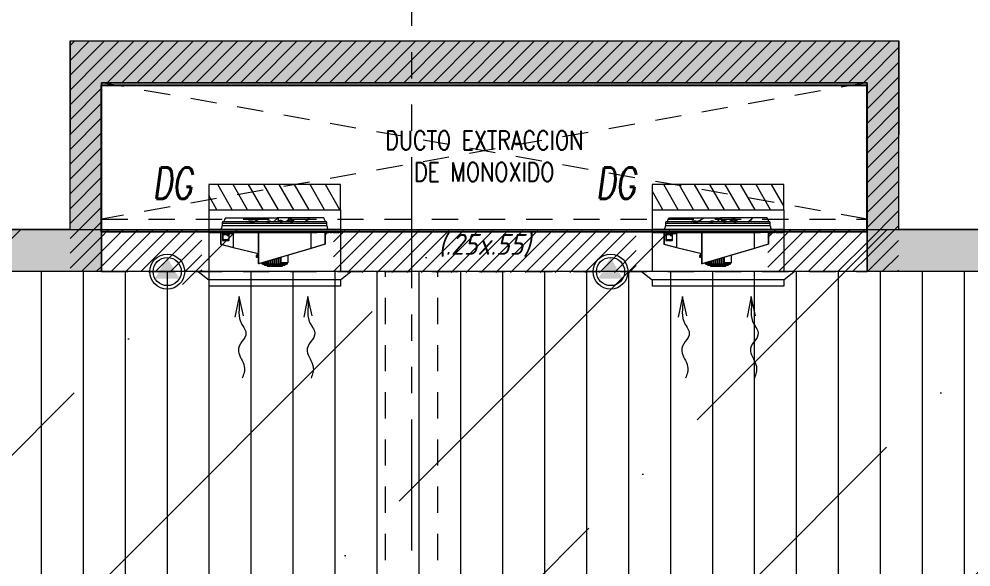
# Model space of a CAD drawing. Header units: millimetres. Extents: x 2085 to 2829, y 1347 to 1643.
# Drawn here: x 2188.924 to 2193.462, y 1537.68 to 1540.291 of the extents above; entities that cross this region are included whole.
import ezdxf

# ---------------------------------------------------------------- set-up
doc = ezdxf.new("R2010")
doc.units = ezdxf.units.MM
for name, pattern in [('HIDDEN', [0.375, 0.25, -0.125]), ('HIDDEN2', [0.1875, 0.125, -0.0625]), ('PHANTOM', [2.5, 1.25, -0.25, 0.25, -0.25, 0.25, -0.25]), ('PHANTOM2', [1.25, 0.625, -0.125, 0.125, -0.125, 0.125, -0.125])]:
    doc.linetypes.add(name, pattern=pattern)
doc.layers.get('0').update_dxf_attribs({"color": 251, "lineweight": 9})
for name, color, linetype, lineweight in [('000 SOS 911 TUBERIA ACI', 3, 'Continuous', 25), ('A-EJES', 251, 'PHANTOM', 9), ('A-ESTRUCTURA-HATCH', 251, 'Continuous', 13), ('A-ESTRUCTURA-PLACAS', 251, 'Continuous', 13), ('A-ESTRUCTURA-VIGAS', 251, 'HIDDEN2', 13), ('A-HATCH', 251, 'Continuous', 9), ('A-LINEAS', 251, 'Continuous', 9), ('A-MUROS', 251, 'Continuous', 9), ('A-PROYECCIONES', 251, 'HIDDEN2', 9), ('A-TEXTO-INDICACIONES', 251, 'Continuous', 13), ('A_30_Extractores', 251, 'Continuous', 13), ('L-03_EQUIP-ACCES', 251, 'Continuous', 13), ('L3 Equipos y Ductos', 251, 'Continuous', 13), ('L4 Linea mediana', 251, 'Continuous', 13), ('L6 Linea fina', 251, 'Continuous', 13), ('MURO CF 120', 251, 'Continuous', 13)]:
    doc.layers.add(name, color=color, linetype=linetype, lineweight=lineweight)
doc.layers.add('A_50_Vigas Chata', color=251, linetype='HIDDEN', lineweight=13, plot=False)
doc.styles.add('APPIA -TEXTOS-GENERALES', font='isocp.shx', dxfattribs={"oblique": 15})
doc.styles.add('JNV ING', font='romans.shx', dxfattribs={"width": 0.7, "oblique": 8, "height": 0.15})
doc.styles.add('ROMANS', font='romans.shx', dxfattribs={"width": 0.8})
pattern_1 = [(45, (2210.249024, 1534.23568), (-0.03535534, 0.03535534), [])]

# ---------------------------------------------------------------- blocks, each defined once
blk = doc.blocks.new('EST P1')
at = {"layer": 'A-ESTRUCTURA-HATCH'}
h = blk.add_hatch(color=256, dxfattribs=at)
h.dxf.hatch_style = 1
h.paths.add_polyline_path([(28.776, 5.9498), (28.776, 5.05), (23.07, 5.05), (23.07, 4.85), (28.926, 4.85), (28.9261, 5.75), (32.576, 5.75), (32.5761, 4.85), (35.53, 4.85), (35.53, 5.05), (32.726, 5.05), (32.7262, 5.9498)])
h.paths.add_polyline_path([(43.04, 4.85), (43.04, 5.05), (35.58, 5.05), (35.58, 4.85)])
h.paths.add_polyline_path([(43.09, 5.05), (43.09, 4.85), (47.915, 4.85), (47.915, 5.05)])
h.paths.add_polyline_path([(51.865, 5.05), (51.865, 4.85), (53.3757, 4.85), (53.3757, 5.05)])
h.paths.add_polyline_path([(72.8007, -0.15), (73.0007, -0.15, 1), (53.6007, -0.15), (53.8007, -0.15, -1)])
h.paths.add_polyline_path([(70.3507, 0), (70.3507, -0.1499), (72.7495, -0.15), (72.7495, 0)], flags=17)
h.paths.add_polyline_path([(69.4507, -0.1499), (69.4507, 0), (66.8475, 0.0001, -0.010569), (66.8507, -0.1499)], flags=17)
h.paths.add_polyline_path([(65.2721, 2.4964), (65.2722, -0.15), (65.4222, -0.15), (65.4221, 2.3777, -0.221666), (66.6007, -0.1499), (66.8007, -0.1499, 0.99999), (59.8007, -0.15), (60.0007, -0.15, -0.61691)], flags=0)
h.paths.add_polyline_path([(71.88, -11.4001), (71.88, -11.1501), (57.51, -11.1501), (57.51, -11.4)])
h.paths.add_polyline_path([(57.46, -11.4), (57.46, -11.1501), (43.09, -11.1501), (43.09, -11.4)])
h.paths.add_polyline_path([(43.04, -11.4), (43.04, -11.1501), (35.58, -11.1501), (35.58, -11.4)])
h.paths.add_polyline_path([(23.07, -11.15), (23.07, -11.4001), (35.53, -11.4001), (35.53, -11.15)])
h.paths.add_polyline_path([(23.02, -11.4001), (23.02, -11.15), (12.25, -11.15), (12.25, -11.4001)])
h.paths.add_polyline_path([(12.2, -11.4001), (12.2, -11.15), (3.65, -11.15), (3.65, -11.4001)])
h.paths.add_polyline_path([(3.6, -11.4001), (3.6, -11.15), (-3.56, -11.15), (-3.56, -11.4001)])
h.paths.add_polyline_path([(-17.98, -11.15), (-17.98, -11.4001), (-3.61, -11.4001), (-3.61, -11.1501)])
h.paths.add_polyline_path([(-18.03, -11.4001), (-18.03, -11.15), (-32.4, -11.15), (-32.4, -11.4001)])
h.paths.add_polyline_path([(-32.45, -11.4001), (-32.45, -11.15), (-46.94, -11.15), (-46.94, -11.4001)])
h.paths.add_polyline_path([(-47.24, -11.4001), (-46.99, -11.4001), (-46.99, -6.15), (-47.24, -6.15)])
h.paths.add_polyline_path([(-46.99, -0.2), (-47.24, -0.2), (-47.24, -6.1), (-46.99, -6.1)])
h.paths.add_polyline_path([(-47.24, 0.15), (-47.24, -0.15), (-44.785, -0.15), (-44.785, 5.05), (-45.035, 5.05), (-45.035, 0.15)])
h.paths.add_polyline_path([(-44.735, 5.05), (-44.735, 4.85), (-32.45, 4.85), (-32.45, 5.05)])
h.paths.add_polyline_path([(-23.2244, 4.85), (-23.2243, 5.75), (-19.5743, 5.75), (-19.5743, 4.85), (-18.03, 4.85), (-18.03, 5.05), (-19.4243, 5.05), (-19.4242, 5.9498), (-23.3744, 5.9498), (-23.3744, 5.05), (-32.4, 5.05), (-32.4, 4.85)])
h.paths.add_polyline_path([(-17.98, 5.05), (-17.98, 4.85), (-3.61, 4.85), (-3.61, 5.05)])
h.paths.add_polyline_path([(12.2, 4.85), (12.2, 5.05), (3.825, 5.0501), (3.825, 4.8501)])
h.paths.add_polyline_path([(12.25, 5.05), (12.25, 4.85), (23.02, 4.85), (23.02, 5.05)])
at = {"layer": 'A-ESTRUCTURA-PLACAS'}
for points in [[(28.776, 5.05), (28.776, 5.9498), (32.7262, 5.9498), (32.726, 5.05), (35.53, 5.05), (35.53, 4.85), (32.5761, 4.85), (32.576, 5.75), (28.9261, 5.75), (28.926, 4.85), (23.07, 4.85), (23.07, 5.05), (28.7761, 5.05)], [(32.576, 4.85), (32.576, 5.05), (32.576, 5.05)]]:
    blk.add_lwpolyline(points, dxfattribs=at)
at = {"layer": 'A-ESTRUCTURA-VIGAS'}
for p, q in [((28.926, 5.1), (32.576, 5.1)), ((28.926, 4.85), (32.576, 4.85))]:
    blk.add_line(p, q, dxfattribs=at)
for points in [[(30.28, 0.55), (30.28, 4.85)], [(30.53, 0.55), (30.53, 4.85)]]:
    blk.add_lwpolyline(points, dxfattribs=at)
at = {"layer": 'A_50_Vigas Chata', "insert": (30.7511, 4.9748), "char_height": 0.1, "attachment_point": 5, "style": 'APPIA -TEXTOS-GENERALES'}
blk.add_mtext('(.25x.55)', dxfattribs=at)
blk = doc.blocks.new('EJES 1P')
at = {"layer": 'A-EJES', "linetype": 'PHANTOM2'}
blk.add_lwpolyline([(75.4143, 5.3453), (75.4143, -4.1582)], dxfattribs=at)
blk = doc.blocks.new('HXT-500L')
at = {"layer": 'L-03_EQUIP-ACCES'}
for p, q in [((-171.5533, 625.4889), (-171.5536, 625.4889)), ((-171.5535, 625.4824), (-171.5536, 625.4824)), ((-171.5535, 625.4812), (-171.5536, 625.4812)), ((-171.5535, 625.4824), (-171.5535, 625.4812)), ((-171.5535, 625.4812), (-171.5535, 625.4587)), ((-171.5535, 625.4798), (-171.5535, 625.4798)), ((-171.5535, 625.4798), (-171.5535, 625.4787)), ((-171.5535, 625.4787), (-171.5535, 625.4778)), ((-171.5535, 625.4787), (-171.5535, 625.4787)), ((-171.5535, 625.4778), (-171.5535, 625.4778)), ((-171.5535, 625.4769), (-171.5535, 625.4778)), ((-171.5535, 625.4778), (-171.5535, 625.4778)), ((-171.5535, 625.4778), (-171.5535, 625.4778)), ((-171.5535, 625.4769), (-171.5535, 625.4769)), ((-171.5535, 625.4769), (-171.5535, 625.4769)), ((-171.5535, 625.4769), (-171.5535, 625.4756)), ((-171.5535, 625.4756), (-171.5535, 625.4756)), ((-171.5535, 625.4756), (-171.5535, 625.475)), ((-171.5535, 625.475), (-171.5535, 625.475)), ((-171.5535, 625.475), (-171.5535, 625.4741)), ((-171.5535, 625.4741), (-171.5535, 625.4741)), ((-171.5535, 625.4735), (-171.5535, 625.4741)), ((-171.5535, 625.4735), (-171.5535, 625.4735)), ((-171.5535, 625.4735), (-171.5535, 625.4724)), ((-171.5535, 625.4724), (-171.5535, 625.4724)), ((-171.5535, 625.4724), (-171.5535, 625.4722)), ((-171.5535, 625.4722), (-171.5535, 625.4722)), ((-171.5535, 625.4722), (-171.5535, 625.4714)), ((-171.5535, 625.4714), (-171.5535, 625.471)), ((-171.5535, 625.4714), (-171.5535, 625.4714)), ((-171.5535, 625.471), (-171.5535, 625.471)), ((-171.5535, 625.4701), (-171.5535, 625.471)), ((-171.5535, 625.4701), (-171.5535, 625.4701)), ((-171.5535, 625.4698), (-171.5535, 625.4701)), ((-171.5535, 625.4698), (-171.5535, 625.4698)), ((-171.5535, 625.4698), (-171.5535, 625.4691)), ((-171.5535, 625.4691), (-171.5535, 625.4691)), ((-171.5535, 625.469), (-171.5535, 625.469)), ((-171.5535, 625.469), (-171.5535, 625.469)), ((-171.5535, 625.469), (-171.5535, 625.4689)), ((-171.5535, 625.4689), (-171.5535, 625.4689)), ((-171.5535, 625.4688), (-171.5535, 625.4689)), ((-171.5535, 625.4688), (-171.5535, 625.4688)), ((-171.5535, 625.4686), (-171.5535, 625.4686)), ((-171.5535, 625.4686), (-171.5535, 625.4686)), ((-171.5535, 625.4684), (-171.5535, 625.4684)), ((-171.5535, 625.4682), (-171.5535, 625.4682)), ((-171.5535, 625.4682), (-171.5535, 625.4676)), ((-171.5535, 625.4676), (-171.5535, 625.4676)), ((-171.5535, 625.4671), (-171.5535, 625.4671)), ((-171.5535, 625.4668), (-171.5535, 625.4668)), ((-171.5535, 625.4666), (-171.5535, 625.4666)), ((-171.5535, 625.4666), (-171.5535, 625.4655)), ((-171.5535, 625.4655), (-171.5535, 625.4655)), ((-171.5535, 625.4643), (-171.5535, 625.4643)), ((-171.5535, 625.4643), (-171.5535, 625.4632)), ((-171.5535, 625.4632), (-171.5535, 625.4632)), ((-171.5535, 625.4632), (-171.5535, 625.4606)), ((-171.5535, 625.4606), (-171.5535, 625.4606)), ((-171.5535, 625.4606), (-171.5535, 625.4606)), ((-171.5535, 625.4606), (-171.5535, 625.4606)), ((-171.5535, 625.4606), (-171.5535, 625.4606)), ((-171.5535, 625.4606), (-171.5535, 625.4606)), ((-171.5535, 625.4606), (-171.5535, 625.4606)), ((-171.5535, 625.4606), (-171.5535, 625.4606)), ((-171.5535, 625.4606), (-171.5535, 625.4606)), ((-171.5535, 625.4606), (-171.5535, 625.4606)), ((-171.5535, 625.4606), (-171.5535, 625.4605)), ((-171.5535, 625.4605), (-171.5535, 625.4605)), ((-171.5535, 625.4605), (-171.5535, 625.4605)), ((-171.5535, 625.4605), (-171.5535, 625.4605)), ((-171.5535, 625.4605), (-171.5535, 625.4605)), ((-171.5535, 625.4605), (-171.5535, 625.4605)), ((-171.5535, 625.4605), (-171.5535, 625.4605)), ((-171.5535, 625.4605), (-171.5535, 625.4605)), ((-171.5535, 625.4605), (-171.5535, 625.4605)), ((-171.5535, 625.4605), (-171.5535, 625.4605)), ((-171.5535, 625.4605), (-171.5535, 625.4605)), ((-171.5535, 625.4605), (-171.5535, 625.4605)), ((-171.5535, 625.4605), (-171.5535, 625.4605)), ((-171.5535, 625.4605), (-171.5535, 625.4605)), ((-171.5535, 625.4605), (-171.5535, 625.4605)), ((-171.5535, 625.4605), (-171.5535, 625.4605)), ((-171.5535, 625.4605), (-171.5535, 625.4605)), ((-171.5535, 625.4605), (-171.5535, 625.4605)), ((-171.5535, 625.4605), (-171.5535, 625.4605)), ((-171.5535, 625.4605), (-171.5535, 625.4605)), ((-171.5535, 625.4605), (-171.5535, 625.4605)), ((-171.5535, 625.4605), (-171.5535, 625.4605)), ((-171.5535, 625.4605), (-171.5535, 625.4605)), ((-171.5535, 625.4605), (-171.5535, 625.4605)), ((-171.5535, 625.4605), (-171.5535, 625.4605)), ((-171.5535, 625.4605), (-171.5535, 625.4605)), ((-171.5535, 625.4605), (-171.5535, 625.4605)), ((-171.5535, 625.4605), (-171.5535, 625.4605)), ((-171.5535, 625.4605), (-171.5535, 625.4605)), ((-171.5535, 625.4605), (-171.5535, 625.4605)), ((-171.5535, 625.4603), (-171.5535, 625.4603)), ((-171.5535, 625.4598), (-171.5535, 625.4598)), ((-171.5535, 625.4593), (-171.5535, 625.4593)), ((-171.5533, 625.4762), (-171.5533, 625.4889)), ((-171.5533, 625.4589), (-171.5533, 625.4744)), ((-171.5535, 625.4587), (-171.5536, 625.4587)), ((-171.5535, 625.4574), (-171.5536, 625.4574)), ((-171.5533, 625.4589), (-171.5535, 625.4589)), ((-171.5535, 625.4587), (-171.5535, 625.4574)), ((-171.5536, 625.3829), (-171.5537, 625.3829)), ((-171.5573, 624.8664), (-171.5685, 624.8664)), ((-171.5573, 624.8664), (-171.5551, 624.8664)), ((-171.5564, 624.8679), (-171.5551, 624.8679)), ((-171.5551, 624.8679), (-171.5551, 624.868)), ((-171.5536, 624.8679), (-171.5536, 624.868))]:
    blk.add_line(p, q, dxfattribs=at)
blk.add_arc((-171.5555, 624.8664), 0.00175, 74.0681, 180, dxfattribs=at)
for points, knots in [([(-171.5536, 624.868), (-171.5536, 624.868), (-171.5536, 624.868), (-171.554, 624.868), (-171.5545, 624.868), (-171.5549, 624.868), (-171.5551, 624.868)], [0, 0, 0, 0, 0.250006, 0.499998, 0.750003, 1, 1, 1, 1]), ([(-171.5551, 624.8664), (-171.5549, 624.8664), (-171.5547, 624.8664), (-171.5543, 624.8666), (-171.554, 624.8668), (-171.5538, 624.8671), (-171.5536, 624.8675), (-171.5536, 624.8677), (-171.5536, 624.8679)], [0, 0, 0, 0, 0.1931915, 0.332491, 0.5000012, 0.6675015, 0.8068052, 1, 1, 1, 1])]:
    blk.add_open_spline(points, degree=3, knots=knots, dxfattribs=at)
for points in [[(-171.5536, 624.868), (-171.5551, 624.868)], [(-171.5551, 624.8679), (-171.5536, 624.8679)], [(-171.5551, 624.8679), (-171.5551, 624.8679)], [(-171.5551, 624.8677), (-171.5551, 624.8664)]]:
    blk.add_open_spline(points, degree=1, dxfattribs=at)
at = {"layer": 'L3 Equipos y Ductos'}
for p, q in [((-171.5685, 624.8664), (-171.5685, 625.494)), ((-171.5685, 625.494), (-171.5573, 625.494)), ((-171.5551, 625.4939), (-171.5573, 625.4939)), ((-171.5551, 625.4924), (-171.5564, 625.4924)), ((-171.5551, 625.4923), (-171.5551, 625.4924)), ((-171.5551, 624.868), (-171.5551, 625.4923)), ((-171.5536, 625.4939), (-171.5537, 625.4939)), ((-171.5537, 625.4939), (-171.5537, 625.3829)), ((-171.5536, 625.4939), (-171.5536, 625.3829)), ((-171.604, 625.4286), (-171.604, 624.9317)), ((-171.5956, 625.4302), (-171.5956, 624.9302)), ((-171.5851, 625.4302), (-171.5851, 624.9302)), ((-171.5535, 625.4514), (-171.5536, 625.4514)), ((-171.5535, 625.4512), (-171.5536, 625.4512)), ((-171.5535, 625.4449), (-171.5536, 625.4449)), ((-171.5535, 625.4448), (-171.5536, 625.4448)), ((-171.5535, 625.4397), (-171.5536, 625.4397)), ((-171.5535, 625.4334), (-171.5536, 625.4334)), ((-171.5535, 625.4284), (-171.5536, 625.4284)), ((-171.5535, 625.4251), (-171.5536, 625.4251)), ((-171.5535, 625.423), (-171.5536, 625.423)), ((-171.5535, 625.4218), (-171.5536, 625.4218)), ((-171.5536, 625.4214), (-171.5397, 625.4214)), ((-171.5536, 625.4195), (-171.5397, 625.4195)), ((-171.5535, 625.4449), (-171.5535, 625.4512)), ((-171.5535, 625.4334), (-171.5535, 625.4397)), ((-171.5488, 625.4214), (-171.5488, 625.4278)), ((-171.5395, 625.4214), (-171.4986, 625.4214)), ((-171.5395, 625.4195), (-171.4986, 625.4195)), ((-171.4986, 625.4214), (-171.4986, 625.4195)), ((-171.4986, 625.4214), (-171.4772, 625.3554)), ((-171.4986, 625.4195), (-171.4772, 625.3535)), ((-171.5536, 624.868), (-171.5536, 625.3829)), ((-171.5536, 625.3535), (-171.5397, 625.3535)), ((-171.5536, 625.3535), (-171.5397, 625.3535)), ((-171.5395, 625.3535), (-171.4771, 625.3535)), ((-171.5395, 625.3535), (-171.4772, 625.3535)), ((-171.4772, 625.3554), (-171.4772, 625.3535)), ((-171.4771, 625.3549), (-171.4771, 625.3535)), ((-171.4771, 625.3549), (-171.4038, 625.1051)), ((-171.4771, 625.3535), (-171.4038, 625.1037)), ((-171.5536, 625.1037), (-171.4038, 625.1037)), ((-171.4536, 625.1032), (-171.5536, 625.1032)), ((-171.4817, 624.9851), (-171.4536, 625.1032)), ((-171.4817, 624.9834), (-171.4536, 625.1015)), ((-171.4536, 625.1032), (-171.4536, 625.1015)), ((-171.4536, 625.1017), (-171.4036, 625.1017)), ((-171.4038, 625.1051), (-171.4038, 625.1037)), ((-171.4036, 625.1051), (-171.4036, 625.1022)), ((-171.4036, 625.1022), (-171.4036, 625.1017)), ((-171.4817, 624.9851), (-171.5493, 624.9851)), ((-171.4818, 624.985), (-171.5492, 624.985)), ((-171.5488, 624.954), (-171.5488, 624.9837)), ((-171.5481, 624.9462), (-171.5481, 624.9692)), ((-171.5479, 624.9689), (-171.5479, 624.9464)), ((-171.5474, 624.9646), (-171.5474, 624.9632)), ((-171.5434, 624.9646), (-171.5474, 624.9646)), ((-171.5474, 624.9632), (-171.5474, 624.9563)), ((-171.5434, 624.9632), (-171.5474, 624.9632)), ((-171.5434, 624.9632), (-171.5434, 624.9646)), ((-171.5434, 624.9563), (-171.5434, 624.9632)), ((-171.5202, 624.9646), (-171.5433, 624.9646)), ((-171.5429, 624.964), (-171.5429, 624.9628)), ((-171.5429, 624.9628), (-171.5429, 624.9564)), ((-171.5369, 624.9616), (-171.5369, 624.9537)), ((-171.5202, 624.9349), (-171.5202, 624.9646)), ((-171.5155, 624.9317), (-171.5155, 624.9614)), ((-171.4986, 624.9242), (-171.4818, 624.985)), ((-171.4986, 624.922), (-171.4818, 624.9827)), ((-171.5536, 624.9317), (-171.5155, 624.9317)), ((-171.5536, 624.9242), (-171.4986, 624.9242)), ((-171.5536, 624.922), (-171.4986, 624.922)), ((-171.5488, 624.938), (-171.5488, 624.954)), ((-171.5434, 624.9563), (-171.5474, 624.9563)), ((-171.5474, 624.9563), (-171.5474, 624.9507)), ((-171.5434, 624.9507), (-171.5474, 624.9507)), ((-171.544, 624.9349), (-171.544, 624.9507)), ((-171.5202, 624.9349), (-171.544, 624.9349)), ((-171.5434, 624.9507), (-171.5434, 624.9563)), ((-171.5429, 624.9564), (-171.5429, 624.9513)), ((-171.4986, 624.9242), (-171.4986, 624.922))]:
    blk.add_line(p, q, dxfattribs=at)
at = {"layer": 'L3 Equipos y Ductos', "flags": 128}
for points in [[(-171.5488, 625.4278), (-171.5489, 625.4283), (-171.5492, 625.4288), (-171.5496, 625.4292), (-171.5502, 625.4297), (-171.5509, 625.43), (-171.5517, 625.4302), (-171.5526, 625.4304), (-171.5536, 625.4304)], [(-171.5488, 624.9837), (-171.5489, 624.9843), (-171.5492, 624.9849), (-171.5496, 624.9855), (-171.5502, 624.986), (-171.5509, 624.9864), (-171.5517, 624.9866), (-171.5526, 624.9868), (-171.5536, 624.9869)], [(-171.5155, 624.9614), (-171.5155, 624.962), (-171.5158, 624.9626), (-171.5163, 624.9632), (-171.5169, 624.9636), (-171.5176, 624.964), (-171.5184, 624.9643), (-171.5193, 624.9645), (-171.5202, 624.9646)], [(-171.5488, 624.954), (-171.5489, 624.9546), (-171.5492, 624.9552), (-171.5496, 624.9557), (-171.5502, 624.9562), (-171.5509, 624.9566), (-171.5517, 624.9569), (-171.5526, 624.9571), (-171.5536, 624.9572)], [(-171.544, 624.9349), (-171.545, 624.9349), (-171.5459, 624.9351), (-171.5467, 624.9354), (-171.5474, 624.9358), (-171.548, 624.9363), (-171.5484, 624.9368), (-171.5487, 624.9374), (-171.5488, 624.938)], [(-171.5155, 624.9317), (-171.5155, 624.9323), (-171.5158, 624.9329), (-171.5163, 624.9334), (-171.5169, 624.9339), (-171.5176, 624.9343), (-171.5184, 624.9346), (-171.5193, 624.9348), (-171.5202, 624.9349)]]:
    blk.add_lwpolyline(points, dxfattribs=at)
at = {"layer": 'L3 Equipos y Ductos'}
for centre, radius, start, end in [((-171.5555, 625.494), 0.00175, 180, 285.9319), ((-171.5942, 625.3994), 0.0308, 92.5617, 108.6127), ((-171.5851, 625.4602), 0.03, 270, 303.389), ((-171.5481, 624.9689), 0.00025, 0, 90), ((-171.5443, 624.9702), 0.0056, 229.9059, 269.7209), ((-171.5942, 624.9609), 0.0308, 251.3873, 267.4383), ((-171.5851, 624.9002), 0.03, 56.611, 90), ((-171.5481, 624.9464), 0.00025, 270, 0)]:
    blk.add_arc(centre, radius, start, end, dxfattribs=at)
for centre, major_axis, ratio, start_param, end_param in [((-171.5474, 624.964), (0, 0.000546), 0.916174, 0, 1.570796), ((-171.5474, 624.9628), (0.0005, 0), 0.872058, 1.570796, 3.141593), ((-171.5434, 624.964), (0, 0.000546), 0.916174, 4.712389, 6.283185), ((-171.5434, 624.9628), (0.0005, 0), 0.872058, 0, 1.570796), ((-171.5474, 624.9564), (0.0005, 0), 0.219437, 3.141593, 4.712389), ((-171.5474, 624.9513), (0, 0.000546), 0.916174, 1.570796, 3.141593), ((-171.5434, 624.9564), (0.0005, 0), 0.219437, 4.712389, 6.283185), ((-171.5434, 624.9513), (0, 0.000546), 0.916174, 3.141593, 4.712389)]:
    blk.add_ellipse(centre, major_axis=major_axis, ratio=ratio, start_param=start_param, end_param=end_param, dxfattribs=at)
for points in [[(-171.5551, 625.4939), (-171.5551, 625.4926)], [(-171.5536, 625.4924), (-171.5551, 625.4924)], [(-171.5551, 625.4924), (-171.5551, 625.4924)], [(-171.5551, 625.4923), (-171.5536, 625.4923)], [(-171.5851, 625.4302), (-171.5956, 625.4302)], [(-171.4772, 625.3554), (-171.4771, 625.3549)], [(-171.4772, 625.3535), (-171.4771, 625.3535)], [(-171.4038, 625.1051), (-171.4036, 625.1051)], [(-171.5481, 624.9692), (-171.5488, 624.9692)], [(-171.5369, 624.9616), (-171.5429, 624.9616)], [(-171.4818, 624.985), (-171.4817, 624.9851)], [(-171.4818, 624.985), (-171.4818, 624.9827)], [(-171.4818, 624.9827), (-171.4817, 624.9834)], [(-171.4817, 624.9851), (-171.4817, 624.9834)], [(-171.5956, 624.9302), (-171.5851, 624.9302)], [(-171.5488, 624.9462), (-171.5481, 624.9462)], [(-171.5429, 624.9537), (-171.5369, 624.9537)]]:
    blk.add_open_spline(points, degree=1, dxfattribs=at)
for points, knots in [([(-171.5537, 625.493), (-171.5537, 625.493), (-171.5538, 625.4932), (-171.554, 625.4935), (-171.5543, 625.4937), (-171.5547, 625.4939), (-171.5549, 625.4939), (-171.5551, 625.4939)], [0, 0, 0, 0, 0.137861, 0.354203, 0.570558, 0.750476, 1, 1, 1, 1]), ([(-171.5551, 625.4923), (-171.5549, 625.4923), (-171.5545, 625.4923), (-171.554, 625.4923), (-171.5536, 625.4923), (-171.5536, 625.4923), (-171.5536, 625.4923)], [0, 0, 0, 0, 0.249997, 0.500002, 0.749994, 1, 1, 1, 1]), ([(-171.4038, 625.1037), (-171.4038, 625.1035), (-171.4038, 625.1032), (-171.4037, 625.1027), (-171.4036, 625.1024), (-171.4036, 625.1022)], [0, 0, 0, 0, 0.260203, 0.520403, 1, 1, 1, 1])]:
    blk.add_open_spline(points, degree=3, knots=knots, dxfattribs=at)
at = {"layer": 'L4 Linea mediana'}
for p, q in [((-171.6239, 625.4089), (-171.6239, 625.3437)), ((-171.6239, 625.3437), (-171.6239, 625.2668)), ((-171.6195, 625.3436), (-171.6205, 625.3433)), ((-171.6239, 625.2668), (-171.6239, 625.2552)), ((-171.6239, 625.2463), (-171.6239, 625.1927)), ((-171.4446, 625.2441), (-171.409, 625.2441)), ((-171.409, 625.2441), (-171.409, 625.2289)), ((-171.409, 625.2403), (-171.404, 625.2403)), ((-171.404, 625.2403), (-171.404, 625.2424)), ((-171.404, 625.2403), (-171.404, 625.2226)), ((-171.402, 625.1811), (-171.402, 625.2334)), ((-171.623, 625.193), (-171.6239, 625.1927)), ((-171.6239, 625.1158), (-171.6239, 625.1927)), ((-171.623, 625.1161), (-171.623, 625.193)), ((-171.6205, 625.1975), (-171.6205, 625.1936)), ((-171.6195, 625.1985), (-171.6195, 625.1927)), ((-171.61, 625.1985), (-171.604, 625.1985)), ((-171.4066, 625.2111), (-171.4349, 625.2111)), ((-171.4339, 625.2075), (-171.4066, 625.2075)), ((-171.4066, 625.2011), (-171.432, 625.2011)), ((-171.4309, 625.1975), (-171.4066, 625.1975)), ((-171.4066, 625.1911), (-171.4291, 625.1911)), ((-171.4282, 625.1883), (-171.4066, 625.1883)), ((-171.428, 625.1875), (-171.4066, 625.1875)), ((-171.409, 625.2289), (-171.409, 625.2226)), ((-171.409, 625.2226), (-171.404, 625.2226)), ((-171.409, 625.2226), (-171.409, 625.2126)), ((-171.409, 625.2126), (-171.409, 625.2111)), ((-171.4066, 625.2075), (-171.4066, 625.2111)), ((-171.4066, 625.2109), (-171.404, 625.2109)), ((-171.4066, 625.1975), (-171.4066, 625.2011)), ((-171.4066, 625.1883), (-171.4066, 625.1911)), ((-171.4066, 625.1875), (-171.4066, 625.1883)), ((-171.404, 625.2226), (-171.404, 625.2109)), ((-171.404, 625.151), (-171.404, 625.2109)), ((-171.397, 625.1811), (-171.397, 625.2284)), ((-171.3935, 625.1811), (-171.3935, 625.2174)), ((-171.4066, 625.1811), (-171.4261, 625.1811)), ((-171.4251, 625.1775), (-171.4066, 625.1775)), ((-171.4066, 625.1711), (-171.4232, 625.1711)), ((-171.4221, 625.1675), (-171.4066, 625.1675)), ((-171.4066, 625.1611), (-171.4203, 625.1611)), ((-171.4192, 625.1575), (-171.4066, 625.1575)), ((-171.4066, 625.1511), (-171.4173, 625.1511)), ((-171.4163, 625.1475), (-171.4066, 625.1475)), ((-171.409, 625.1475), (-171.409, 625.1392)), ((-171.4066, 625.1775), (-171.4066, 625.1811)), ((-171.4066, 625.1675), (-171.4066, 625.1711)), ((-171.4066, 625.1575), (-171.4066, 625.1611)), ((-171.4066, 625.1475), (-171.4066, 625.1511)), ((-171.404, 625.151), (-171.4066, 625.151)), ((-171.404, 625.151), (-171.404, 625.1392)), ((-171.402, 625.1287), (-171.402, 625.1811)), ((-171.397, 625.1337), (-171.397, 625.1811)), ((-171.3935, 625.1447), (-171.3935, 625.1811)), ((-171.623, 625.1161), (-171.6239, 625.1158)), ((-171.623, 625.1069), (-171.6239, 625.1069)), ((-171.6239, 624.9532), (-171.6239, 625.1069)), ((-171.623, 624.9532), (-171.623, 625.1069)), ((-171.6195, 625.1081), (-171.6205, 625.1078)), ((-171.4475, 625.1007), (-171.4336, 625.1007)), ((-171.4406, 625.1002), (-171.4469, 625.1002)), ((-171.4469, 625.1002), (-171.4469, 625.0962)), ((-171.4469, 625.1002), (-171.4469, 625.1002)), ((-171.4469, 625.1002), (-171.4469, 625.0962)), ((-171.4469, 625.0962), (-171.4406, 625.0962)), ((-171.4469, 625.0962), (-171.4469, 625.0962)), ((-171.4406, 625.1002), (-171.4406, 625.0962)), ((-171.4342, 625.1002), (-171.4406, 625.1002)), ((-171.4406, 625.0962), (-171.4342, 625.0962)), ((-171.4342, 625.1002), (-171.4342, 625.0962)), ((-171.409, 625.1302), (-171.4112, 625.1302)), ((-171.409, 625.1242), (-171.4094, 625.1242)), ((-171.409, 625.1392), (-171.409, 625.1229)), ((-171.409, 625.1392), (-171.404, 625.1392)), ((-171.4087, 625.1216), (-171.404, 625.1216)), ((-171.404, 625.1392), (-171.404, 625.1216)), ((-171.404, 625.1197), (-171.404, 625.1216)), ((-171.4406, 625.0957), (-171.4464, 625.0957)), ((-171.4464, 625.0957), (-171.4464, 625.0957)), ((-171.4366, 625.0939), (-171.4445, 625.0939)), ((-171.4347, 625.0957), (-171.4406, 625.0957)), ((-171.623, 624.9532), (-171.6239, 624.9532)), ((-171.6195, 624.9455), (-171.6205, 624.9455))]:
    blk.add_line(p, q, dxfattribs=at)
for centre, radius, start, end in [((-171.6035, 625.2743), 0.00877, 219.6772, 257.7064), ((-171.6021, 625.2704), 0.00481, 190.7318, 217.6465), ((-171.6056, 625.2648), 0.000859, 27.8681, 76.7518), ((-171.6014, 625.2022), 0.0103, 112.6605, 149.297), ((-171.5994, 625.2247), 0.00921, 217.1866, 238.277), ((-171.6058, 625.2126), 0.000994, 291.3752, 338.5496), ((-171.6067, 625.2096), 0.00769, 69.3504, 71.3774), ((-171.6014, 625.1598), 0.00926, 210.7031, 247.3395), ((-171.5998, 625.1388), 0.00758, 123.6377, 143.1977), ((-171.6058, 625.1494), 0.00202, 31.3842, 68.3712), ((-171.6017, 625.0878), 0.0222, 249.5248, 261.2806), ((-171.5956, 625.0529), 0.0104, 144.0083, 171.3763), ((-171.6056, 625.0605), 0.0054, 73.4203, 84.0429)]:
    blk.add_arc(centre, radius, start, end, dxfattribs=at)
for centre, major_axis, ratio, start_param, end_param in [((-171.4464, 625.1002), (0, 0.0005), 0.999905, 0, 1.570796), ((-171.4464, 625.1002), (0.0005, 0), 0.999905, 1.570796, 3.141593), ((-171.4464, 625.0962), (0, 0.0005), 0.999905, 1.570796, 3.141593), ((-171.4464, 625.0962), (0.0005, 0), 0.999905, 3.141593, 4.712389), ((-171.4406, 625.1002), (0, 0.0005), 0.00019, 4.712389, 6.283185), ((-171.4406, 625.0962), (0, 0.0005), 0.00019, 3.141593, 4.712389), ((-171.4347, 625.1002), (0.0005, 0), 0.999905, 0, 1.570796), ((-171.4347, 625.0962), (0.0005, 0), 0.999905, 4.712389, 6.283185)]:
    blk.add_ellipse(centre, major_axis=major_axis, ratio=ratio, start_param=start_param, end_param=end_param, dxfattribs=at)
for points, knots in [([(-171.6205, 625.4166), (-171.621, 625.4162), (-171.622, 625.4155), (-171.6232, 625.4135), (-171.6238, 625.4112), (-171.6239, 625.4096), (-171.6239, 625.4089)], [0, 0, 0, 0, 0.271463, 0.543163, 0.80826, 1, 1, 1, 1]), ([(-171.604, 625.4233), (-171.6044, 625.4232), (-171.6062, 625.4227), (-171.6099, 625.4213), (-171.615, 625.4193), (-171.6186, 625.4175), (-171.6205, 625.4166)], [0, 0, 0, 0, 0.07628, 0.384067, 0.692176, 1, 1, 1, 1]), ([(-171.6205, 625.3433), (-171.621, 625.3438), (-171.622, 625.3447), (-171.6232, 625.345), (-171.6238, 625.3447), (-171.6239, 625.3439), (-171.6239, 625.3437)], [0, 0, 0, 0, 0.271462, 0.543164, 0.808261, 1, 1, 1, 1]), ([(-171.6195, 625.3436), (-171.62, 625.344), (-171.621, 625.3449), (-171.622, 625.3453), (-171.6223, 625.3451), (-171.6223, 625.3451)], [0, 0, 0, 0, 0.4406503, 0.8816803, 1, 1, 1, 1]), ([(-171.604, 625.3227), (-171.6044, 625.3233), (-171.6062, 625.3263), (-171.6099, 625.3313), (-171.615, 625.3376), (-171.6186, 625.3414), (-171.6205, 625.3433)], [0, 0, 0, 0, 0.07628, 0.384067, 0.692176, 1, 1, 1, 1]), ([(-171.604, 625.3243), (-171.6047, 625.3254), (-171.6073, 625.3296), (-171.6124, 625.3361), (-171.6172, 625.3412), (-171.6195, 625.3436)], [0, 0, 0, 0, 0.141353, 0.578669, 1, 1, 1, 1]), ([(-171.6239, 625.2668), (-171.6239, 625.2663), (-171.6238, 625.2653), (-171.623, 625.2632), (-171.6219, 625.2609), (-171.6209, 625.2595), (-171.6205, 625.2588)], [0, 0, 0, 0, 0.251739, 0.503308, 0.759639, 1, 1, 1, 1]), ([(-171.6239, 625.2552), (-171.6239, 625.2543), (-171.6238, 625.2526), (-171.623, 625.2503), (-171.6219, 625.2485), (-171.6209, 625.2478), (-171.6205, 625.2475)], [0, 0, 0, 0, 0.251739, 0.503309, 0.759639, 1, 1, 1, 1]), ([(-171.6228, 625.2502), (-171.6229, 625.25), (-171.6234, 625.249), (-171.6238, 625.2476), (-171.6239, 625.2467), (-171.6239, 625.2463)], [0, 0, 0, 0, 0.133006, 0.636114, 1, 1, 1, 1]), ([(-171.6205, 625.2588), (-171.6191, 625.2567), (-171.6163, 625.2525), (-171.6124, 625.2461), (-171.6086, 625.2397), (-171.6062, 625.2354), (-171.605, 625.2333)], [0, 0, 0, 0, 0.248881, 0.497758, 0.748881, 1, 1, 1, 1]), ([(-171.6205, 625.2475), (-171.6191, 625.2469), (-171.6163, 625.2455), (-171.613, 625.244), (-171.6112, 625.2433), (-171.6106, 625.2431)], [0, 0, 0, 0, 0.403735, 0.807464, 1, 1, 1, 1]), ([(-171.6068, 625.2695), (-171.607, 625.2698), (-171.6077, 625.2707), (-171.6086, 625.2714), (-171.6094, 625.2717), (-171.6099, 625.2715), (-171.6103, 625.271), (-171.6105, 625.27), (-171.6103, 625.2689), (-171.6103, 625.2687)], [0, 0, 0, 0, 0.085558, 0.309704, 0.431393, 0.553103, 0.679942, 0.908771, 1, 1, 1, 1]), ([(-171.6103, 625.2687), (-171.61, 625.2668), (-171.6091, 625.2607), (-171.6073, 625.249), (-171.6058, 625.239), (-171.605, 625.2333)], [0, 0, 0, 0, 0.157193, 0.519725, 1, 1, 1, 1]), ([(-171.6059, 625.2675), (-171.6057, 625.2672), (-171.6051, 625.2664), (-171.6044, 625.2655), (-171.604, 625.2649)], [0, 0, 0, 0, 0.3386529, 1, 1, 1, 1]), ([(-171.6053, 625.2667), (-171.6054, 625.2667), (-171.6055, 625.2665), (-171.6054, 625.266), (-171.6054, 625.2657)], [0, 0, 0, 0, 0.35782, 1, 1, 1, 1]), ([(-171.6054, 625.2657), (-171.6054, 625.2653), (-171.6051, 625.2632), (-171.6047, 625.2586), (-171.6043, 625.2544), (-171.604, 625.2519)], [0, 0, 0, 0, 0.091919, 0.459594, 1, 1, 1, 1]), ([(-171.6048, 625.2652), (-171.6049, 625.2656), (-171.6049, 625.2659), (-171.6048, 625.2661), (-171.6048, 625.2661)], [0, 0, 0, 0, 0.977497, 1, 1, 1, 1]), ([(-171.6239, 625.1927), (-171.6239, 625.1931), (-171.6238, 625.1937), (-171.6234, 625.1937), (-171.6233, 625.1938)], [0, 0, 0, 0, 0.656286, 1, 1, 1, 1]), ([(-171.623, 625.193), (-171.6229, 625.1933), (-171.6228, 625.1941), (-171.622, 625.1943), (-171.6209, 625.1939), (-171.62, 625.193), (-171.6195, 625.1926)], [0, 0, 0, 0, 0.25184, 0.503511, 0.759905, 1, 1, 1, 1]), ([(-171.6195, 625.1926), (-171.6181, 625.1912), (-171.6154, 625.1884), (-171.6114, 625.1838), (-171.6076, 625.1789), (-171.6053, 625.1754), (-171.6041, 625.1736)], [0, 0, 0, 0, 0.2488952, 0.4977864, 0.7488949, 1, 1, 1, 1]), ([(-171.604, 625.1983), (-171.6042, 625.1982), (-171.6046, 625.1982), (-171.6056, 625.1981), (-171.607, 625.1981), (-171.6082, 625.1981), (-171.6094, 625.1983), (-171.6101, 625.1984), (-171.6105, 625.1985), (-171.6105, 625.1985), (-171.6105, 625.1985)], [0, 0, 0, 0, 0.054996, 0.205138, 0.352743, 0.497456, 0.643434, 0.792819, 0.942532, 1, 1, 1, 1]), ([(-171.6068, 625.2192), (-171.607, 625.2188), (-171.6077, 625.2173), (-171.6086, 625.2152), (-171.6094, 625.2131), (-171.6099, 625.2115), (-171.6103, 625.2097), (-171.6105, 625.2083), (-171.6103, 625.2076), (-171.6103, 625.2075)], [0, 0, 0, 0, 0.085559, 0.309704, 0.431393, 0.553103, 0.679942, 0.908771, 1, 1, 1, 1]), ([(-171.6103, 625.2075), (-171.61, 625.2065), (-171.6091, 625.2035), (-171.6083, 625.2005), (-171.6077, 625.1985)], [0, 0, 0, 0, 0.329013, 1, 1, 1, 1]), ([(-171.6043, 625.2169), (-171.6045, 625.2163), (-171.6049, 625.2152), (-171.6052, 625.2137), (-171.6055, 625.2124), (-171.6054, 625.2119), (-171.6054, 625.2117)], [0, 0, 0, 0, 0.25573, 0.511438, 0.768074, 1, 1, 1, 1]), ([(-171.6054, 625.2117), (-171.6054, 625.2115), (-171.6051, 625.2103), (-171.6047, 625.2077), (-171.6043, 625.2054), (-171.604, 625.2041)], [0, 0, 0, 0, 0.091919, 0.459594, 1, 1, 1, 1]), ([(-171.6048, 625.2123), (-171.6048, 625.2125), (-171.6049, 625.213), (-171.6047, 625.2142), (-171.6044, 625.2155), (-171.6041, 625.2164), (-171.604, 625.2168)], [0, 0, 0, 0, 0.266765, 0.533548, 0.800454, 1, 1, 1, 1]), ([(-171.6059, 625.1434), (-171.6061, 625.1438), (-171.6068, 625.1452), (-171.6078, 625.1473), (-171.6085, 625.1495), (-171.609, 625.1511), (-171.6095, 625.1529), (-171.6096, 625.1543), (-171.6095, 625.1549), (-171.6094, 625.1551)], [0, 0, 0, 0, 0.085762, 0.310249, 0.431944, 0.553658, 0.68038, 0.908893, 1, 1, 1, 1]), ([(-171.6094, 625.1551), (-171.6091, 625.1561), (-171.6082, 625.1593), (-171.6064, 625.1655), (-171.6049, 625.1707), (-171.6041, 625.1736)], [0, 0, 0, 0, 0.1572472, 0.5199039, 1, 1, 1, 1]), ([(-171.604, 625.1465), (-171.6041, 625.1467), (-171.6044, 625.1476), (-171.6048, 625.149), (-171.6051, 625.1504), (-171.605, 625.151), (-171.605, 625.1513)], [0, 0, 0, 0, 0.122894, 0.416108, 0.709289, 1, 1, 1, 1]), ([(-171.605, 625.1513), (-171.6049, 625.1517), (-171.6046, 625.1535), (-171.6043, 625.1552), (-171.604, 625.1564)], [0, 0, 0, 0, 0.270953, 1, 1, 1, 1]), ([(-171.6205, 625.1078), (-171.621, 625.1086), (-171.622, 625.1102), (-171.6232, 625.1126), (-171.6238, 625.1146), (-171.6239, 625.1154), (-171.6239, 625.1158)], [0, 0, 0, 0, 0.2714629, 0.5431624, 0.808261, 1, 1, 1, 1]), ([(-171.6239, 625.1069), (-171.6239, 625.1078), (-171.6238, 625.1095), (-171.6233, 625.1113), (-171.6228, 625.1119), (-171.6228, 625.112)], [0, 0, 0, 0, 0.473129, 0.945939, 1, 1, 1, 1]), ([(-171.6195, 625.1081), (-171.62, 625.1089), (-171.621, 625.1105), (-171.6222, 625.1129), (-171.6229, 625.1149), (-171.6229, 625.1157), (-171.623, 625.1161)], [0, 0, 0, 0, 0.271383, 0.543, 0.808081, 1, 1, 1, 1]), ([(-171.623, 625.1069), (-171.6229, 625.1078), (-171.6229, 625.1092), (-171.6224, 625.1104), (-171.6223, 625.1108)], [0, 0, 0, 0, 0.627825, 1, 1, 1, 1]), ([(-171.604, 625.0805), (-171.6044, 625.0812), (-171.6062, 625.0847), (-171.6099, 625.091), (-171.615, 625.0994), (-171.6186, 625.105), (-171.6205, 625.1078)], [0, 0, 0, 0, 0.07628, 0.384067, 0.692176, 1, 1, 1, 1]), ([(-171.604, 625.0825), (-171.6047, 625.0837), (-171.6073, 625.0886), (-171.6124, 625.0972), (-171.6172, 625.1045), (-171.6195, 625.1081)], [0, 0, 0, 0, 0.141354, 0.578669, 1, 1, 1, 1]), ([(-171.6059, 625.0545), (-171.6061, 625.0547), (-171.6068, 625.0552), (-171.6078, 625.0566), (-171.6085, 625.0585), (-171.609, 625.0602), (-171.6095, 625.0625), (-171.6096, 625.0649), (-171.6095, 625.0666), (-171.6094, 625.0671)], [0, 0, 0, 0, 0.085762, 0.310249, 0.431945, 0.553658, 0.680381, 0.908893, 1, 1, 1, 1]), ([(-171.6094, 625.0671), (-171.6091, 625.0699), (-171.6085, 625.0764), (-171.6078, 625.0829), (-171.6075, 625.0866)], [0, 0, 0, 0, 0.433251, 1, 1, 1, 1]), ([(-171.604, 625.0602), (-171.6041, 625.0603), (-171.6044, 625.0608), (-171.6048, 625.0621), (-171.6051, 625.064), (-171.605, 625.0653), (-171.605, 625.0659)], [0, 0, 0, 0, 0.1228947, 0.4161075, 0.7092898, 1, 1, 1, 1]), ([(-171.605, 625.0659), (-171.6049, 625.0672), (-171.6046, 625.0721), (-171.6043, 625.0769), (-171.604, 625.0805)], [0, 0, 0, 0, 0.270953, 1, 1, 1, 1]), ([(-171.6205, 624.9455), (-171.621, 624.9459), (-171.622, 624.9466), (-171.6232, 624.9486), (-171.6238, 624.951), (-171.6239, 624.9525), (-171.6239, 624.9532)], [0, 0, 0, 0, 0.271463, 0.543163, 0.808261, 1, 1, 1, 1]), ([(-171.6195, 624.9455), (-171.62, 624.9459), (-171.621, 624.9466), (-171.6222, 624.9486), (-171.6229, 624.951), (-171.6229, 624.9525), (-171.623, 624.9532)], [0, 0, 0, 0, 0.2713827, 0.5430008, 0.8080818, 1, 1, 1, 1]), ([(-171.604, 624.9389), (-171.6044, 624.9389), (-171.6062, 624.9394), (-171.6099, 624.9408), (-171.615, 624.9429), (-171.6186, 624.9446), (-171.6205, 624.9455)], [0, 0, 0, 0, 0.07628, 0.384067, 0.692176, 1, 1, 1, 1]), ([(-171.604, 624.9392), (-171.6047, 624.9393), (-171.6073, 624.9401), (-171.6124, 624.9421), (-171.6172, 624.9444), (-171.6195, 624.9455)], [0, 0, 0, 0, 0.141353, 0.578669, 1, 1, 1, 1])]:
    blk.add_open_spline(points, degree=3, knots=knots, dxfattribs=at)
for points in [[(-171.6223, 625.3452), (-171.6233, 625.3449)], [(-171.604, 625.2657), (-171.6068, 625.2695)], [(-171.605, 625.2333), (-171.604, 625.2319)], [(-171.604, 625.2567), (-171.6048, 625.2652)], [(-171.404, 625.2424), (-171.409, 625.2424)], [(-171.402, 625.2334), (-171.404, 625.2394)], [(-171.397, 625.2284), (-171.402, 625.2334)], [(-171.6223, 625.1942), (-171.6233, 625.1939)], [(-171.6195, 625.1985), (-171.6205, 625.1975)], [(-171.6105, 625.1985), (-171.6195, 625.1985)], [(-171.604, 625.2245), (-171.6068, 625.2192)], [(-171.604, 625.2075), (-171.6048, 625.2123)], [(-171.604, 625.2176), (-171.6043, 625.2169)], [(-171.3935, 625.2174), (-171.397, 625.2174)], [(-171.604, 625.1397), (-171.6059, 625.1434)], [(-171.397, 625.1447), (-171.3935, 625.1447)], [(-171.4475, 625.1017), (-171.4475, 625.1007)], [(-171.4336, 625.1007), (-171.4336, 625.1017)], [(-171.4081, 625.1197), (-171.404, 625.1197)], [(-171.404, 625.1227), (-171.402, 625.1287)], [(-171.402, 625.1287), (-171.397, 625.1337)], [(-171.604, 625.0535), (-171.6059, 625.0545)], [(-171.4445, 625.0957), (-171.4445, 625.0939)], [(-171.4366, 625.0939), (-171.4366, 625.0957)]]:
    blk.add_open_spline(points, degree=1, dxfattribs=at)
blk = doc.blocks.new('flujo11')
at = {"layer": 'L6 Linea fina'}
for p, q in [((0, 0), (-0.0198, -0.0998)), ((0.0212, -0.0932), (0, 0))]:
    blk.add_line(p, q, dxfattribs=at)
blk.add_open_spline([(0, 0), (0.0064, -0.0434), (-0.016, -0.1047), (0.0608, -0.1905), (-0.0346, -0.24), (0.0373, -0.3312), (0.0223, -0.3717), (0.0156, -0.3896)], degree=3, knots=[0, 0, 0, 0, 0.0524684, 0.0807049, 0.1300475, 0.160067, 0.1839926, 0.1839926, 0.1839926, 0.1839926], dxfattribs=at)
blk = doc.blocks.new('PTO ELECT')
at = {"layer": 'A_30_Extractores', "ltscale": 1.5}
for radius in [0.0833, 0.0671]:
    blk.add_circle((-0.6859, 0.0891), radius, dxfattribs=at)
blk.add_solid([(-0.6278, 0.0555), (-0.744, 0.0555), (-0.6278, 0.0555), (-0.6859, 0.1562)], dxfattribs=at)
blk = doc.blocks.new('EA-XX')
at = {"layer": 'A_30_Extractores', "ltscale": 0.5}
h = blk.add_hatch(dxfattribs=at)
h.set_pattern_fill('ANSI31', color=256, scale=0.02, angle=255)
h.set_pattern_definition([(300, (0.327596, 0.41483), (0.054993, 0.03175), [])])
h.paths.add_polyline_path([(0.6276, 0.4148), (0, 0.4148), (0, 0.2948), (0.6276, 0.2948)])
at = {"layer": 'A_30_Extractores', "ltscale": 1.5}
for p, q in [((0, 0.06), (0, 0)), ((0.6276, 0.06), (0.6276, 0)), ((0.6776, 0), (-0.05, 0)), ((0.6276, -0.04), (0.6776, 0)), ((-0.05, 0), (0, -0.04)), ((0.6276, -0.04), (0, -0.04)), ((0, -0.04), (0, -0.07)), ((0.6276, -0.04), (0.6276, -0.07)), ((0.6276, -0.07), (0, -0.07))]:
    blk.add_line(p, q, dxfattribs=at)
at = {"layer": 'A_30_Extractores', "ltscale": 0.5}
blk.add_lwpolyline([(0.6276, 0.4148), (0, 0.4148), (0, 0.2948), (0.6276, 0.2948), (0.6276, 0.4148)], dxfattribs=at)
at = {"layer": 'A_30_Extractores'}
for points in [[(0, 0.2948), (0, 0)], [(0.6276, 0.2948), (0.6276, 0)]]:
    blk.add_lwpolyline(points, dxfattribs=at)
at = {"layer": 'A_30_Extractores', "rotation": 270}
blk.add_blockref('HXT-500L', (-624.8664, -171.3672), dxfattribs=at)
at = {"layer": 'A_30_Extractores'}
for name, p in [('PTO ELECT', (0.488, -0.0891)), ('flujo11', (0.1444, -0.118)), ('flujo11', (0.4725, -0.118))]:
    blk.add_blockref(name, p, dxfattribs=at)
at = {"layer": 'A_30_Extractores', "ltscale": 1.5, "insert": (-0.2677, 0.4967), "char_height": 0.15, "attachment_point": 1, "style": 'JNV ING'}
blk.add_mtext_dynamic_manual_height_columns('DG', width=1.994855, gutter_width=0.75, heights=[0], dxfattribs=at)
blk = doc.blocks.new('A$C88182453')
at = {"layer": 'A_30_Extractores', "lineweight": 35}
blk.add_blockref('EA-XX', (-0.7314, -0.0725, 0), dxfattribs=at)

msp = doc.modelspace()

# ---------------------------------------------------------------- hatches: boundary and pattern name
h = msp.add_hatch()
h.set_pattern_fill('ANSI36', color=4, scale=0.23)
h.set_pattern_definition([(45, (-12.33495, 1e-06), (0.38727355, 1.420003), [1.825625, -0.365125, 0, -0.365125])])
h.paths.add_polyline_path([(2232.2706, 1539.2879), (2183.5856, 1539.2879), (2183.5856, 1522.8378), (2232.2706, 1522.8378)])
at = {"layer": 'A-HATCH'}
h = msp.add_hatch(dxfattribs=at)
h.set_pattern_fill('_USER', color=256, scale=0.2, angle=90, pattern_type=0)
h.set_pattern_definition([(90, (2203.43056, 1531.08693), (-0.2, 1e-17), [])])
h.paths.add_polyline_path([(2171.5006, 1539.0879), (2171.5006, 1523.0879), (2203.1806, 1523.0878), (2203.1806, 1539.0878)])
at = {"layer": 'MURO CF 120'}
h = msp.add_hatch(dxfattribs=at)
h.set_pattern_fill('_USER', color=256, scale=0.05, angle=45, style=0, pattern_type=0)
h.set_pattern_definition(pattern_1)
h.paths.add_polyline_path([(2189.3166, 1539.0879), (2189.1666, 1539.0879), (2189.1666, 1540.1877), (2189.3166, 1540.1877)])
h = msp.add_hatch(dxfattribs=at)
h.set_pattern_fill('_USER', color=256, scale=0.05, angle=45, style=0, pattern_type=0)
h.set_pattern_definition(pattern_1)
h.paths.add_polyline_path([(2192.9666, 1540.1876), (2189.3166, 1540.1877), (2189.3166, 1539.9879), (2192.9666, 1539.9879)])
h = msp.add_hatch(dxfattribs=at)
h.set_pattern_fill('_USER', color=256, scale=0.05, angle=45, style=0, pattern_type=0)
h.set_pattern_definition(pattern_1)
h.paths.add_polyline_path([(2192.9666, 1539.0879), (2193.1166, 1539.0879), (2193.1166, 1540.1877), (2192.9666, 1540.1877)])
h = msp.add_hatch(dxfattribs=at)
h.set_pattern_fill('_USER', color=256, scale=0.05, angle=45, style=0, pattern_type=0)
h.set_pattern_definition(pattern_1)
h.paths.add_polyline_path([(2189.7957, 1539.2878), (2189.3166, 1539.2879), (2189.3166, 1539.0879), (2189.7957, 1539.0879)])
h = msp.add_hatch(dxfattribs=at)
h.set_pattern_fill('_USER', color=256, scale=0.05, angle=45, style=0, pattern_type=0)
h.set_pattern_definition(pattern_1)
h.paths.add_polyline_path([(2191.8664, 1539.2835), (2190.4233, 1539.2836), (2190.4233, 1539.0836), (2191.8664, 1539.0836)])
h = msp.add_hatch(dxfattribs=at)
h.set_pattern_fill('_USER', color=256, scale=0.05, angle=45, style=0, pattern_type=0)
h.set_pattern_definition(pattern_1)
h.paths.add_polyline_path([(2192.9666, 1539.2891), (2192.494, 1539.2893), (2192.494, 1539.0892), (2192.9666, 1539.0892)])

# ---------------------------------------------------------------- linework, layer by layer
msp.add_lwpolyline([(2183.5856, 1539.2879), (2232.2706, 1539.2879), (2232.2706, 1522.8378), (2183.5856, 1522.8378)], close=True)
at = {"color": 4}
msp.add_lwpolyline([(2183.5856, 1539.2879), (2232.2706, 1539.2879), (2232.2706, 1522.8378), (2183.5856, 1522.8378)], close=True, dxfattribs=at)
at = {"layer": '000 SOS 911 TUBERIA ACI', "color": 6, "elevation": 0}
msp.add_lwpolyline([(2189.3165, 1539.9766), (2192.9665, 1539.9766), (2192.9665, 1539.2767), (2189.3165, 1539.2767)], close=True, dxfattribs=at)
at = {"layer": 'A-LINEAS'}
msp.add_lwpolyline([(2171.5006, 1539.0879), (2171.5006, 1523.0879), (2203.1806, 1523.0878), (2203.1806, 1539.0878)], close=True, dxfattribs=at)
at = {"layer": 'A-MUROS'}
for p, q in [((2189.1666, 1539.2879), (2189.1688, 1540.1877)), ((2189.1688, 1540.1877), (2193.1188, 1540.1877)), ((2193.1188, 1540.1877), (2193.1166, 1539.2879)), ((2189.3166, 1539.9878), (2192.9666, 1539.9878)), ((2189.3166, 1539.0879), (2189.3166, 1539.9878)), ((2192.9666, 1539.9878), (2192.9666, 1539.0878)), ((2189.1666, 1539.2879), (2171.3006, 1539.2879)), ((2189.3166, 1539.2879), (2192.9666, 1539.2879)), ((2203.3806, 1539.2879), (2193.1166, 1539.2879)), ((2208.3056, 1539.0879), (2164.1656, 1539.0879))]:
    msp.add_line(p, q, dxfattribs=at)
at = {"layer": 'A-PROYECCIONES'}
for p, q in [((2192.9666, 1539.9878, 0), (2189.3166, 1539.3379)), ((2192.9666, 1539.3379), (2189.3166, 1539.9878, 0))]:
    msp.add_line(p, q, dxfattribs=at)

# ---------------------------------------------------------------- block references
msp.add_blockref('EST P1', (2160.3906, 1534.2379))
at = {"color": 2}
for p in [(2190.5594, 1539.1603, 0), (2192.6731, 1539.1603, 0)]:
    msp.add_blockref('A$C88182453', p, dxfattribs=at)
at = {"layer": 'A-PROYECCIONES'}
msp.add_blockref('EJES 1P', (2115.3812, 1539.2879), dxfattribs=at)

# ---------------------------------------------------------------- texts
at = {"layer": 'A-TEXTO-INDICACIONES', "insert": (2191.1416, 1539.6378, 0), "char_height": 0.09, "width": 1.073848, "attachment_point": 5, "style": 'ROMANS'}
msp.add_mtext('DUCTO EXTRACCION DE MONOXIDO ', dxfattribs=at)

doc.saveas('drawing.dxf')
